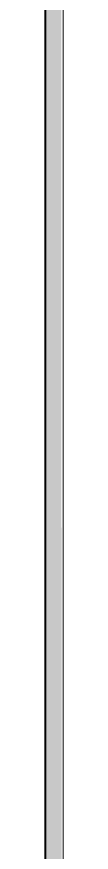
# Model space of a CAD drawing. Header units: millimetres. Extents: x -1178 to 415037, y -3506 to 42334.
# Drawn here: x 3489 to 3510, y 5765 to 6726 of the extents above; entities that cross this region are included whole.
import ezdxf

# ---------------------------------------------------------------- set-up
doc = ezdxf.new("R2010")
doc.units = ezdxf.units.MM
doc.layers.add('A-WALL-1', color=9, linetype='Continuous', lineweight=5, true_color=0x808080)
doc.layers.add('I-WALL', color=7, linetype='Continuous', lineweight=5)

msp = doc.modelspace()

# ---------------------------------------------------------------- hatches: boundary and pattern name
at = {"layer": 'I-WALL'}
h = msp.add_hatch(dxfattribs=at)
h.set_pattern_fill('FP_191', color=256, style=0, pattern_type=2)
h.set_pattern_definition([(0, (0, 0), (243.84, 60.96), [20.117, -162.763, 20.117, -162.763, -975.36]), (0, (0, 0), (243.84, 60.96), [-365.76, 20.117, -345.643, 20.117, -162.763, -426.72]), (0, (0, 0), (243.84, 60.96), [-914.4, 20.117, -101.803, 20.117, -284.683]), (120, (91.44, 30.48), (-174.7129, 180.69163), [20.117, -162.763, 20.117, -162.763, -975.36]), (120, (91.44, 30.48), (-174.7129, 180.69163), [-365.76, 20.117, -345.643, 20.117, -162.763, -426.72]), (120, (91.44, 30.48), (-174.7129, 180.69163), [-914.4, 20.117, -101.803, 20.117, -284.683]), (240, (121.92, 152.4), (-69.1271, -241.65163), [20.117, -162.763, 20.117, -162.763, -975.36]), (240, (121.92, 152.4), (-69.1271, -241.65163), [-365.76, 20.117, -345.643, 20.117, -162.763, -426.72]), (240, (121.92, 152.4), (-69.1271, -241.65163), [-914.4, 20.117, -101.803, 20.117, -284.683])])
h.paths.add_polyline_path([(3510, 140), (3507.71, 7677.59), (3490, 7659), (3490.67, 522.72), (3493.8, 460), (3490, 460), (3490, 141)])
h.paths.add_polyline_path([(3490, 510), (3491.27, 510), (3490, 522.72)])
h.paths.add_polyline_path([(3490, 7660), (3510, 7680), (3490, 7680), (3490, 7677.59)])

# ---------------------------------------------------------------- linework, layer by layer
at = {"layer": 'A-WALL-1'}
for p, q in [((3510, 7680), (3510, 120)), ((3490, 7660), (3490, 141))]:
    msp.add_line(p, q, dxfattribs=at)
at = {"layer": 'I-WALL'}
for p, q in [((3489, 5287.41), (3489, 7660)), ((3489, 6025.41), (3490, 6025.41))]:
    msp.add_line(p, q, dxfattribs=at)

doc.saveas('drawing.dxf')
